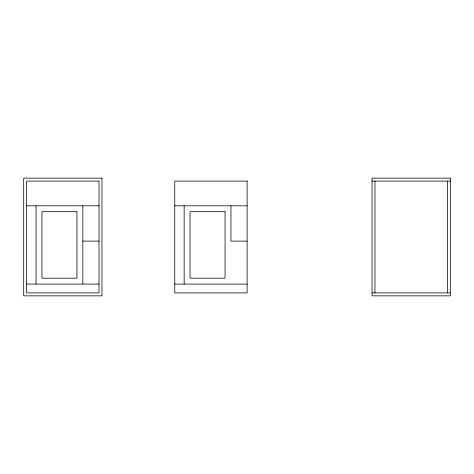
<?xml version="1.0" encoding="UTF-8"?>
<svg xmlns="http://www.w3.org/2000/svg" width="474" height="474" viewBox="0 0 474 474"><rect width="100%" height="100%" fill="white"/><g stroke="black" fill="none" stroke-linecap="round" stroke-linejoin="round"><path stroke-width="0.71" d="M372.037 181.098L450.3 181.098M26.645 205.811L99.025 205.811M174.746 205.811L247.126 205.811M82.837 241.118L99.025 241.118M247.126 241.118L230.945 241.118L230.945 205.811M26.645 284.074L99.025 284.074M174.746 284.074L247.126 284.074M372.037 292.902L450.3 292.902M447.355 181.098L447.355 292.902M374.975 181.098L374.975 292.902M184.161 205.811L184.161 284.074M82.837 205.811L82.837 284.074M36.06 205.811L36.06 284.074M101.963 178.153L23.7 178.153L23.7 295.847L101.963 295.847L101.963 178.153M450.3 178.153L372.037 178.153L372.037 295.847L450.3 295.847L450.3 178.153M99.025 181.098L26.645 181.098L26.645 292.902L99.025 292.902L99.025 181.098M247.126 181.098L174.746 181.098L174.746 292.902L247.126 292.902L247.126 181.098M76.954 211.694L41.943 211.694L41.943 278.191L76.954 278.191L76.954 211.694M225.061 211.694L190.044 211.694L190.044 278.191L225.061 278.191L225.061 211.694"/></g></svg>
